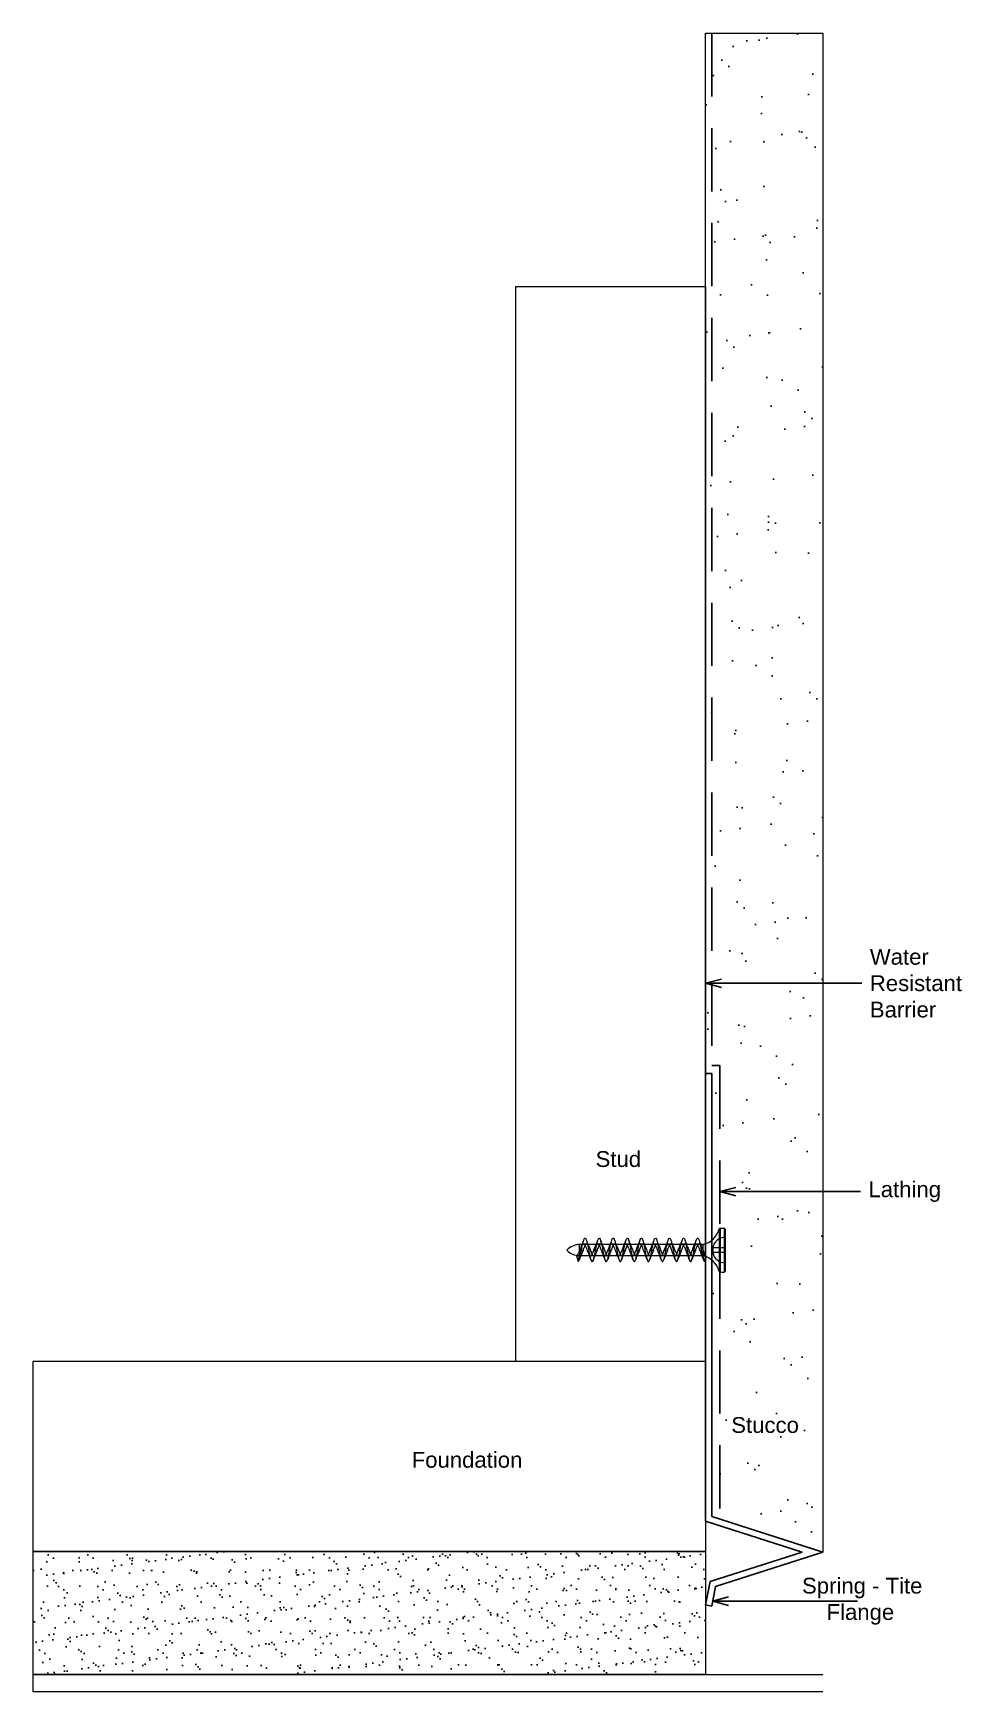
# Model space of a CAD drawing. Header units: inches. Extents: x 257 to 264.3, y 127.4 to 140.5.
import ezdxf

# ---------------------------------------------------------------- set-up
doc = ezdxf.new("R2010")
doc.units = ezdxf.units.IN
doc.header["$MEASUREMENT"] = 0
doc.linetypes.add('DASHED', pattern=[0.75, 0.5, -0.25])
doc.styles.get("Standard").update_dxf_attribs({"font": 'arial.ttf', "height": 0.125})
doc.dimstyles.get("Standard").update_dxf_attribs({"dimtxt": 0.125, "dimasz": 0.125, "dimexe": 0.125, "dimexo": 0.125, "dimgap": 0.0625, "dimtad": 0, "dimtih": 1, "dimtoh": 1, "dimdec": 7, "dimzin": 0, "dimdsep": 46, "dimlunit": 4, "dimtxsty": 'Standard', "dimblk": 'OPEN30', "dimcen": 0.125, "dimclrd": 3, "dimclre": 3, "dimclrt": 7, "dimadec": 0, "dimazin": 0, "dimtfac": 1, "dimtdec": 7, "dimtofl": 0, "dimtmove": 0, "dimatfit": 3, "dimldrblk": 'OPEN30', "dimfxl": 1, "dimfrac": 2, "dimtolj": 1, "dimtzin": 0, "dimarcsym": 0})

# ---------------------------------------------------------------- blocks, each defined once
blk = doc.blocks.new('_Open30')
at = {"color": 0, "linetype": 'ByBlock', "lineweight": -2}
for p, q in [((-1, 0.27), (0, 0)), ((0, 0), (-1, -0.27)), ((0, 0), (-1, 0))]:
    blk.add_line(p, q, dxfattribs=at)

msp = doc.modelspace()

# ---------------------------------------------------------------- hatches: boundary and pattern name
h = msp.add_hatch()
h.set_pattern_fill('AR-SAND', color=256, scale=0.3, style=0)
h.set_pattern_definition([(37.5, (362.0418, 19.9637), (-0.018898, 0.5780471), [0, -0.456, 0, -0.51, 0, -0.4875]), (7.5, (362.0418, 19.9637), (0.530933, 0.846644), [0, -0.246, 0, -0.411, 0, -0.1575]), (327.5, (361.6728, 19.9637), (0.9342426, 0.0016977), [0, -0.15, 0, -0.54, 0, -0.705]), (317.5, (361.6728, 19.9637), (0.901838, 0.2633027), [0, -0.075, 0, -0.354, 0, -0.405])])
h.paths.add_polyline_path([(263.228, 140.538), (262.303, 140.538), (262.303, 132.319), (262.353, 132.319), (262.353, 130.954), (262.355, 130.954), (262.449, 131.06), (262.449, 130.954), (262.355, 130.954), (262.353, 130.951), (262.353, 128.819), (263.228, 128.538)])
h.paths.add_polyline_path([(262.449, 130.891), (262.449, 130.785), (262.355, 130.891)], flags=16)
h = msp.add_hatch()
h.set_pattern_fill('AR-SAND', color=256, scale=0.1, style=0)
h.set_pattern_definition([(37.5, (362.04179, 19.9637), (-0.00629934, 0.19268238), [0, -0.152, 0, -0.17, 0, -0.1625]), (7.5, (362.0418, 19.9637), (0.17697767, 0.2822146), [0, -0.082, 0, -0.137, 0, -0.0525]), (327.5, (361.91879, 19.9637), (0.31141419, 0.0005659), [0, -0.05, 0, -0.18, 0, -0.235]), (317.5, (361.9188, 19.9637), (0.30061266, 0.08776756), [0, -0.025, 0, -0.118, 0, -0.135])])
h.paths.add_polyline_path([(262.303, 128.542), (256.992, 128.542), (256.992, 127.571), (262.303, 127.571)])

# ---------------------------------------------------------------- linework, layer by layer
at = {"color": 0, "linetype": 'Continuous', "lineweight": 0}
for p, q in [((262.303, 132.319), (262.303, 140.538)), ((262.303, 140.538), (263.228, 140.538)), ((263.228, 140.538), (263.228, 128.538)), ((260.803, 138.536), (262.303, 138.536)), ((260.803, 130.042), (260.803, 138.536)), ((262.303, 138.536), (262.303, 130.061)), ((262.411, 131.091), (262.411, 130.755)), ((262.419, 131.097), (262.419, 130.749)), ((262.419, 131.097), (262.449, 131.097)), ((262.449, 131.097), (262.449, 130.749)), ((262.457, 131.089), (262.457, 130.757)), ((261.307, 130.917), (261.307, 130.967)), ((262.283, 130.967), (261.307, 130.967)), ((261.307, 130.917), (261.307, 130.878)), ((262.283, 130.878), (262.283, 130.967)), ((262.357, 130.943), (262.359, 130.943)), ((262.357, 130.923), (262.357, 130.943)), ((262.357, 130.903), (262.357, 130.923)), ((262.359, 130.943), (262.457, 130.943)), ((262.359, 130.943), (262.359, 130.903)), ((261.308, 130.878), (261.283, 130.878)), ((261.283, 130.878), (261.296, 130.832)), ((261.296, 130.832), (261.308, 130.878)), ((261.395, 130.878), (261.309, 130.878)), ((261.506, 130.878), (261.42, 130.878)), ((261.617, 130.878), (261.532, 130.878)), ((261.728, 130.878), (261.643, 130.878)), ((261.839, 130.878), (261.754, 130.878)), ((261.95, 130.878), (261.865, 130.878)), ((262.061, 130.878), (261.976, 130.878)), ((262.172, 130.878), (262.087, 130.878)), ((262.283, 130.878), (262.198, 130.878)), ((262.284, 130.878), (262.283, 130.878)), ((262.359, 130.903), (262.357, 130.903)), ((262.457, 130.903), (262.359, 130.903)), ((262.419, 130.749), (262.449, 130.749)), ((256.992, 128.542), (256.992, 130.042)), ((262.303, 130.042), (256.992, 130.042)), ((262.303, 130.061), (262.303, 128.542)), ((262.303, 128.542), (256.992, 128.542)), ((256.992, 127.571), (256.992, 128.542)), ((256.992, 128.542), (262.303, 128.542)), ((262.303, 128.542), (262.303, 127.571)), ((256.992, 127.571), (263.228, 127.571)), ((256.992, 127.433), (256.992, 127.571)), ((262.303, 127.571), (256.992, 127.571)), ((263.228, 127.433), (256.992, 127.433))]:
    msp.add_line(p, q, dxfattribs=at)
at = {"color": 3}
for p, q in [((262.303, 132.319), (262.353, 132.319)), ((262.303, 128.782), (262.303, 132.319)), ((262.353, 132.319), (262.353, 128.819)), ((262.353, 128.819), (263.228, 128.538)), ((263.065, 128.538), (262.303, 128.782)), ((262.338, 128.304), (263.065, 128.538)), ((263.228, 128.538), (262.381, 128.265)), ((262.303, 128.12), (262.338, 128.304)), ((262.381, 128.265), (262.352, 128.11)), ((262.352, 128.11), (262.303, 128.12))]:
    msp.add_line(p, q, dxfattribs=at)
at = {"color": 5, "linetype": 'DASHED'}
msp.add_lwpolyline([(262.353, 140.538), (262.353, 132.381), (262.416, 132.381), (262.416, 128.883)], dxfattribs=at)
at = {"color": 0, "linetype": 'Continuous', "lineweight": 0}
for centre, radius, start, end in [((262.243, 131.137), 0.174, 283.2903, 344.7081), ((262.419, 131.089), 0.008, 90, 164.7081), ((262.449, 131.089), 0.008, 0, 90), ((261.314, 130.819), 0.149, 92.4789, 135.6903), ((261.314, 131.027), 0.149, 224.3097, 267.3597), ((262.457, 130.923), 0.1, 168.463, 191.537), ((262.457, 130.923), 0.1, 90, 168.463), ((262.243, 130.709), 0.174, 15.2919, 76.7097), ((262.457, 130.923), 0.1, 191.537, 270), ((262.419, 130.757), 0.008, 195.2919, 270), ((262.449, 130.757), 0.008, 270, 0)]:
    msp.add_arc(centre, radius, start, end, dxfattribs=at)
for points, knots in [([(261.296, 130.832), (261.301, 130.832), (261.313, 130.866), (261.331, 130.973), (261.349, 131.035), (261.367, 130.994), (261.385, 130.889), (261.403, 130.817), (261.421, 130.847), (261.438, 130.95), (261.456, 131.029), (261.474, 131.011), (261.492, 130.913), (261.51, 130.826), (261.528, 130.831), (261.546, 130.925), (261.56, 131.003), (261.572, 131.022), (261.584, 131.01), (261.599, 130.938), (261.617, 130.839), (261.635, 130.821), (261.653, 130.9), (261.671, 131.003), (261.688, 131.033), (261.706, 130.962), (261.724, 130.856), (261.742, 130.815), (261.76, 130.877), (261.778, 130.984), (261.796, 131.035), (261.813, 130.984), (261.831, 130.877), (261.849, 130.815), (261.865, 130.852), (261.879, 130.925), (261.891, 130.988), (261.903, 131.023), (261.915, 131.015), (261.926, 130.969), (261.938, 130.903), (261.95, 130.847), (261.962, 130.825), (261.974, 130.847), (261.986, 130.903), (261.998, 130.969), (262.01, 131.015), (262.022, 131.023), (262.034, 130.987), (262.046, 130.926), (262.061, 130.84), (262.077, 130.818), (262.093, 130.882), (262.105, 130.947), (262.117, 131.004), (262.129, 131.025), (262.141, 131.003), (262.155, 130.938), (262.171, 130.847), (262.188, 130.817), (262.206, 130.889), (262.224, 130.994), (262.242, 131.035), (262.26, 130.973), (262.278, 130.866), (262.29, 130.832), (262.296, 130.832)], [0, 0, 0, 0, 1.009798, 2.019595, 3.029393, 4.039191, 5.048988, 6.058786, 7.068583, 8.078381, 9.088179, 10.097976, 11.107774, 12.117572, 13.127369, 14.137167, 15.146965, 15.651863, 16.156762, 17.16656, 18.176357, 19.186155, 20.195953, 21.20575, 22.215548, 23.225346, 24.235143, 25.244941, 26.254739, 27.264536, 28.274334, 29.284132, 30.293929, 31.303727, 32.313524, 32.986723, 33.659921, 34.33312, 35.006318, 35.679517, 36.352715, 37.025913, 37.699112, 38.37231, 39.045509, 39.718707, 40.391906, 41.065104, 41.738302, 42.411501, 43.084699, 44.431096, 45.104295, 45.777493, 46.450691, 47.12389, 47.797088, 48.470287, 49.480084, 50.489882, 51.49968, 52.509477, 53.519275, 54.529072, 55.53887, 56.548668, 56.548668, 56.548668, 56.548668]), ([(261.296, 130.892), (261.298, 130.894), (261.299, 130.896), (261.301, 130.9), (261.301, 130.901), (261.302, 130.903), (261.302, 130.904), (261.303, 130.906), (261.303, 130.906), (261.304, 130.908), (261.305, 130.91), (261.306, 130.913), (261.307, 130.915), (261.307, 130.917)], [-0.0315676, -0.0315676, -0.0315676, -0.0315676, -0.02108316, -0.02108316, -0.01735815, -0.01735815, -0.01378387, -0.01378387, -0.01072201, -0.01072201, -0.00700992, -0.00700992, 0, 0, 0, 0]), ([(261.335, 130.923), (261.333, 130.917), (261.331, 130.911), (261.328, 130.903), (261.326, 130.9), (261.324, 130.896), (261.324, 130.894), (261.322, 130.892), (261.322, 130.891), (261.321, 130.888), (261.32, 130.887), (261.318, 130.884), (261.317, 130.883), (261.314, 130.879), (261.312, 130.878), (261.309, 130.878)], [-0.07508693, -0.07508693, -0.07508693, -0.07508693, -0.05678521, -0.05678521, -0.04573262, -0.04573262, -0.03993469, -0.03993469, -0.0351203, -0.0351203, -0.02941052, -0.02941052, -0.01879638, -0.01879638, 0, 0, 0, 0]), ([(261.31, 130.923), (261.313, 130.931), (261.322, 130.956), (261.337, 130.981), (261.355, 130.958), (261.373, 130.904), (261.386, 130.879), (261.393, 130.878), (261.395, 130.878)], [1.474116, 1.474116, 1.474116, 1.474116, 2.019595, 3.029393, 4.039191, 5.048988, 6.058786, 6.283185, 6.283185, 6.283185, 6.283185]), ([(261.31, 130.923), (261.314, 130.924), (261.318, 130.924), (261.327, 130.924), (261.331, 130.924), (261.335, 130.923)], [-0.02600156, -0.02600156, -0.02600156, -0.02600156, -0.01258495, -0.01258495, 0, 0, 0, 0]), ([(261.322, 130.954), (261.326, 130.962), (261.329, 130.97), (261.335, 130.986), (261.338, 130.994), (261.34, 131.001)], [0, 0, 0, 0, 0.02901217, 0.02901217, 0.05307274, 0.05307274, 0.05307274, 0.05307274]), ([(261.335, 130.923), (261.338, 130.928), (261.341, 130.937), (261.346, 130.95), (261.352, 130.962), (261.36, 130.974), (261.371, 130.972), (261.385, 130.946), (261.397, 130.911), (261.406, 130.889), (261.414, 130.879), (261.418, 130.878), (261.42, 130.878)], [1.57191, 1.57191, 1.57191, 1.57191, 1.930839, 2.116806, 2.488739, 2.860673, 3.604541, 4.348409, 5.092276, 5.650177, 6.022111, 6.381098, 6.381098, 6.381098, 6.381098]), ([(261.395, 130.878), (261.397, 130.878), (261.399, 130.879), (261.402, 130.883), (261.404, 130.884), (261.406, 130.887), (261.406, 130.888), (261.408, 130.891), (261.408, 130.892), (261.409, 130.894), (261.41, 130.895), (261.412, 130.9), (261.413, 130.903), (261.416, 130.911), (261.418, 130.917), (261.421, 130.923)], [-0.07508693, -0.07508693, -0.07508693, -0.07508693, -0.05678521, -0.05678521, -0.04573262, -0.04573262, -0.03993469, -0.03993469, -0.0351203, -0.0351203, -0.02941052, -0.02941052, -0.01879638, -0.01879638, 0, 0, 0, 0]), ([(261.447, 130.923), (261.444, 130.917), (261.442, 130.911), (261.439, 130.903), (261.437, 130.9), (261.435, 130.896), (261.435, 130.894), (261.434, 130.892), (261.433, 130.891), (261.432, 130.888), (261.431, 130.887), (261.429, 130.884), (261.428, 130.883), (261.425, 130.879), (261.423, 130.878), (261.42, 130.878)], [-0.07508693, -0.07508693, -0.07508693, -0.07508693, -0.05678521, -0.05678521, -0.04573262, -0.04573262, -0.03993469, -0.03993469, -0.0351203, -0.0351203, -0.02941052, -0.02941052, -0.01879638, -0.01879638, 0, 0, 0, 0]), ([(261.421, 130.923), (261.423, 130.928), (261.43, 130.949), (261.444, 130.979), (261.462, 130.967), (261.48, 130.916), (261.494, 130.881), (261.503, 130.878), (261.506, 130.878)], [7.757152, 7.757152, 7.757152, 7.757152, 8.078381, 9.088179, 10.097976, 11.107774, 12.117572, 12.566371, 12.566371, 12.566371, 12.566371]), ([(261.421, 130.923), (261.425, 130.923), (261.429, 130.924), (261.433, 130.924), (261.434, 130.924), (261.438, 130.924), (261.442, 130.924), (261.447, 130.923)], [-0.02600653, -0.02600653, -0.02600653, -0.02600653, -0.01349972, -0.01349972, -0.01258495, -0.01258495, 0, 0, 0, 0]), ([(261.433, 130.954), (261.437, 130.962), (261.441, 130.971), (261.447, 130.987), (261.449, 130.994), (261.452, 131.002)], [0, 0, 0, 0, 0.02955814, 0.02955814, 0.05321656, 0.05321656, 0.05321656, 0.05321656]), ([(261.447, 130.923), (261.448, 130.926), (261.451, 130.934), (261.456, 130.948), (261.463, 130.962), (261.472, 130.974), (261.48, 130.973), (261.489, 130.959), (261.498, 130.939), (261.509, 130.908), (261.52, 130.884), (261.527, 130.878), (261.531, 130.878), (261.532, 130.878)], [7.855043, 7.855043, 7.855043, 7.855043, 8.028057, 8.399991, 8.771925, 9.143859, 9.887726, 10.25966, 10.631594, 11.375462, 12.119329, 12.491263, 12.664169, 12.664169, 12.664169, 12.664169]), ([(261.506, 130.878), (261.508, 130.878), (261.51, 130.879), (261.514, 130.883), (261.515, 130.884), (261.517, 130.887), (261.517, 130.888), (261.519, 130.891), (261.519, 130.892), (261.52, 130.894), (261.521, 130.895), (261.523, 130.9), (261.524, 130.903), (261.527, 130.911), (261.53, 130.917), (261.532, 130.923)], [-0.07508693, -0.07508693, -0.07508693, -0.07508693, -0.05678521, -0.05678521, -0.04573262, -0.04573262, -0.03993469, -0.03993469, -0.0351203, -0.0351203, -0.02941052, -0.02941052, -0.01879638, -0.01879638, 0, 0, 0, 0]), ([(261.532, 130.923), (261.532, 130.924), (261.539, 130.942), (261.548, 130.966), (261.56, 130.974), (261.572, 130.966), (261.587, 130.929), (261.603, 130.885), (261.613, 130.878), (261.617, 130.878)], [14.040337, 14.040337, 14.040337, 14.040337, 14.137167, 15.146965, 15.651863, 16.156762, 17.16656, 18.176357, 18.849017, 18.849017, 18.849017, 18.849017]), ([(261.532, 130.923), (261.536, 130.924), (261.541, 130.924), (261.549, 130.924), (261.554, 130.924), (261.558, 130.923)], [-0.02600156, -0.02600156, -0.02600156, -0.02600156, -0.01258495, -0.01258495, 0, 0, 0, 0]), ([(261.558, 130.923), (261.555, 130.917), (261.553, 130.911), (261.55, 130.903), (261.549, 130.9), (261.547, 130.896), (261.546, 130.894), (261.545, 130.892), (261.544, 130.891), (261.543, 130.888), (261.542, 130.887), (261.54, 130.884), (261.539, 130.883), (261.536, 130.879), (261.534, 130.878), (261.532, 130.878)], [-0.07508693, -0.07508693, -0.07508693, -0.07508693, -0.05678521, -0.05678521, -0.04573262, -0.04573262, -0.03993469, -0.03993469, -0.0351203, -0.0351203, -0.02941052, -0.02941052, -0.01879638, -0.01879638, 0, 0, 0, 0]), ([(261.545, 130.955), (261.548, 130.963), (261.552, 130.972), (261.558, 130.988), (261.56, 130.995), (261.563, 131.002)], [0, 0, 0, 0, 0.03068152, 0.03068152, 0.05308107, 0.05308107, 0.05308107, 0.05308107]), ([(261.558, 130.923), (261.559, 130.926), (261.562, 130.934), (261.57, 130.954), (261.58, 130.974), (261.591, 130.973), (261.6, 130.959), (261.609, 130.939), (261.618, 130.915), (261.627, 130.894), (261.633, 130.883), (261.638, 130.878), (261.642, 130.878), (261.643, 130.878)], [14.138343, 14.138343, 14.138343, 14.138343, 14.311242, 14.683176, 15.427044, 16.170912, 16.542845, 16.914779, 17.658647, 18.030581, 18.402515, 18.774449, 18.947463, 18.947463, 18.947463, 18.947463]), ([(261.617, 130.878), (261.619, 130.878), (261.621, 130.879), (261.625, 130.883), (261.626, 130.884), (261.628, 130.887), (261.629, 130.888), (261.63, 130.891), (261.63, 130.892), (261.632, 130.894), (261.632, 130.895), (261.634, 130.9), (261.635, 130.903), (261.639, 130.911), (261.641, 130.917), (261.643, 130.923)], [-0.07508693, -0.07508693, -0.07508693, -0.07508693, -0.05678521, -0.05678521, -0.04573262, -0.04573262, -0.03993469, -0.03993469, -0.0351203, -0.0351203, -0.02941052, -0.02941052, -0.01879638, -0.01879638, 0, 0, 0, 0]), ([(261.643, 130.923), (261.648, 130.937), (261.659, 130.967), (261.676, 130.979), (261.694, 130.941), (261.711, 130.89), (261.723, 130.877), (261.728, 130.878)], [20.324061, 20.324061, 20.324061, 20.324061, 21.20575, 22.215548, 23.225346, 24.235143, 25.132145, 25.132145, 25.132145, 25.132145]), ([(261.643, 130.923), (261.647, 130.924), (261.652, 130.924), (261.66, 130.924), (261.665, 130.924), (261.669, 130.923)], [-0.02600156, -0.02600156, -0.02600156, -0.02600156, -0.01258495, -0.01258495, 0, 0, 0, 0]), ([(261.669, 130.923), (261.667, 130.917), (261.664, 130.911), (261.661, 130.903), (261.66, 130.9), (261.658, 130.896), (261.657, 130.894), (261.656, 130.892), (261.655, 130.891), (261.654, 130.888), (261.653, 130.887), (261.651, 130.884), (261.65, 130.883), (261.647, 130.879), (261.645, 130.878), (261.643, 130.878)], [-0.07508693, -0.07508693, -0.07508693, -0.07508693, -0.05678521, -0.05678521, -0.04573262, -0.04573262, -0.03993469, -0.03993469, -0.0351203, -0.0351203, -0.02941052, -0.02941052, -0.01879638, -0.01879638, 0, 0, 0, 0]), ([(261.656, 130.955), (261.66, 130.963), (261.664, 130.973), (261.669, 130.989), (261.671, 130.995), (261.674, 131.001)], [0, 0, 0, 0, 0.03256299, 0.03256299, 0.0527463, 0.0527463, 0.0527463, 0.0527463]), ([(261.669, 130.923), (261.671, 130.928), (261.674, 130.937), (261.68, 130.95), (261.685, 130.962), (261.694, 130.974), (261.705, 130.972), (261.718, 130.946), (261.73, 130.911), (261.741, 130.887), (261.749, 130.878), (261.753, 130.878), (261.754, 130.878)], [20.421467, 20.421467, 20.421467, 20.421467, 20.780395, 20.966362, 21.338295, 21.710229, 22.454097, 23.197965, 23.941832, 24.499733, 25.057634, 25.230776, 25.230776, 25.230776, 25.230776]), ([(261.728, 130.878), (261.73, 130.878), (261.732, 130.879), (261.736, 130.883), (261.737, 130.884), (261.739, 130.887), (261.74, 130.888), (261.741, 130.891), (261.741, 130.892), (261.743, 130.894), (261.743, 130.895), (261.745, 130.9), (261.746, 130.903), (261.75, 130.911), (261.752, 130.917), (261.754, 130.923)], [-0.07508693, -0.07508693, -0.07508693, -0.07508693, -0.05678521, -0.05678521, -0.04573262, -0.04573262, -0.03993469, -0.03993469, -0.0351203, -0.0351203, -0.02941052, -0.02941052, -0.01879638, -0.01879638, 0, 0, 0, 0]), ([(261.754, 130.923), (261.758, 130.933), (261.768, 130.96), (261.783, 130.981), (261.801, 130.952), (261.819, 130.898), (261.832, 130.878), (261.838, 130.878), (261.839, 130.878)], [26.607392, 26.607392, 26.607392, 26.607392, 27.264536, 28.274334, 29.284132, 30.293929, 31.303727, 31.415842, 31.415842, 31.415842, 31.415842]), ([(261.754, 130.923), (261.758, 130.924), (261.763, 130.924), (261.772, 130.924), (261.776, 130.924), (261.78, 130.923)], [-0.02600156, -0.02600156, -0.02600156, -0.02600156, -0.01258495, -0.01258495, 0, 0, 0, 0]), ([(261.78, 130.923), (261.778, 130.917), (261.776, 130.911), (261.772, 130.903), (261.771, 130.9), (261.769, 130.896), (261.768, 130.894), (261.767, 130.892), (261.766, 130.891), (261.765, 130.888), (261.764, 130.887), (261.763, 130.884), (261.761, 130.883), (261.758, 130.879), (261.756, 130.878), (261.754, 130.878)], [-0.07508693, -0.07508693, -0.07508693, -0.07508693, -0.05678521, -0.05678521, -0.04573262, -0.04573262, -0.03993469, -0.03993469, -0.0351203, -0.0351203, -0.02941052, -0.02941052, -0.01879638, -0.01879638, 0, 0, 0, 0]), ([(261.767, 130.954), (261.77, 130.962), (261.774, 130.971), (261.78, 130.987), (261.782, 130.994), (261.785, 131.001)], [0, 0, 0, 0, 0.02935577, 0.02935577, 0.05293497, 0.05293497, 0.05293497, 0.05293497]), ([(261.78, 130.923), (261.782, 130.928), (261.785, 130.937), (261.791, 130.95), (261.796, 130.962), (261.805, 130.974), (261.816, 130.972), (261.829, 130.946), (261.841, 130.911), (261.851, 130.889), (261.859, 130.879), (261.863, 130.878), (261.865, 130.878)], [26.704652, 26.704652, 26.704652, 26.704652, 27.06358, 27.249547, 27.621481, 27.993414, 28.737282, 29.48115, 30.225018, 30.782918, 31.154852, 31.513839, 31.513839, 31.513839, 31.513839]), ([(261.839, 130.878), (261.841, 130.878), (261.843, 130.879), (261.847, 130.883), (261.848, 130.884), (261.85, 130.887), (261.851, 130.888), (261.852, 130.891), (261.853, 130.892), (261.854, 130.894), (261.854, 130.895), (261.856, 130.9), (261.857, 130.903), (261.861, 130.911), (261.863, 130.917), (261.865, 130.923)], [-0.07508693, -0.07508693, -0.07508693, -0.07508693, -0.05678521, -0.05678521, -0.04573262, -0.04573262, -0.03993469, -0.03993469, -0.0351203, -0.0351203, -0.02941052, -0.02941052, -0.01879638, -0.01879638, 0, 0, 0, 0]), ([(261.865, 130.923), (261.866, 130.924), (261.87, 130.936), (261.879, 130.959), (261.891, 130.975), (261.902, 130.97), (261.914, 130.945), (261.926, 130.911), (261.938, 130.884), (261.946, 130.878), (261.95, 130.878)], [32.889893, 32.889893, 32.889893, 32.889893, 32.986723, 33.659921, 34.33312, 35.006318, 35.679517, 36.352715, 37.025913, 37.699063, 37.699063, 37.699063, 37.699063]), ([(261.865, 130.923), (261.869, 130.924), (261.874, 130.924), (261.883, 130.924), (261.887, 130.924), (261.891, 130.923)], [-0.02600156, -0.02600156, -0.02600156, -0.02600156, -0.01258495, -0.01258495, 0, 0, 0, 0]), ([(261.891, 130.923), (261.889, 130.917), (261.887, 130.911), (261.883, 130.903), (261.882, 130.9), (261.88, 130.896), (261.879, 130.894), (261.878, 130.892), (261.877, 130.891), (261.876, 130.888), (261.876, 130.887), (261.874, 130.884), (261.873, 130.883), (261.869, 130.879), (261.867, 130.878), (261.865, 130.878)], [-0.07508693, -0.07508693, -0.07508693, -0.07508693, -0.05678521, -0.05678521, -0.04573262, -0.04573262, -0.03993469, -0.03993469, -0.0351203, -0.0351203, -0.02941052, -0.02941052, -0.01879638, -0.01879638, 0, 0, 0, 0]), ([(261.878, 130.954), (261.882, 130.963), (261.886, 130.972), (261.891, 130.988), (261.894, 130.995), (261.896, 131.001)], [0, 0, 0, 0, 0.03164634, 0.03164634, 0.05296489, 0.05296489, 0.05296489, 0.05296489]), ([(261.891, 130.923), (261.892, 130.926), (261.895, 130.934), (261.901, 130.948), (261.907, 130.962), (261.916, 130.974), (261.925, 130.973), (261.934, 130.959), (261.942, 130.939), (261.953, 130.908), (261.964, 130.884), (261.972, 130.878), (261.975, 130.878), (261.976, 130.878)], [32.987785, 32.987785, 32.987785, 32.987785, 33.160798, 33.532732, 33.904666, 34.2766, 35.020468, 35.392401, 35.764335, 36.508203, 37.252071, 37.624005, 37.79691, 37.79691, 37.79691, 37.79691]), ([(261.95, 130.878), (261.952, 130.878), (261.954, 130.879), (261.958, 130.883), (261.959, 130.884), (261.961, 130.887), (261.962, 130.888), (261.963, 130.891), (261.964, 130.892), (261.965, 130.894), (261.966, 130.895), (261.967, 130.9), (261.969, 130.903), (261.972, 130.911), (261.974, 130.917), (261.976, 130.923)], [-0.07508693, -0.07508693, -0.07508693, -0.07508693, -0.05678521, -0.05678521, -0.04573262, -0.04573262, -0.03993469, -0.03993469, -0.0351203, -0.0351203, -0.02941052, -0.02941052, -0.01879638, -0.01879638, 0, 0, 0, 0]), ([(261.976, 130.923), (261.979, 130.931), (261.987, 130.951), (261.998, 130.972), (262.01, 130.974), (262.022, 130.955), (262.033, 130.923), (262.047, 130.887), (262.056, 130.878), (262.061, 130.878)], [39.173283, 39.173283, 39.173283, 39.173283, 39.718707, 40.391906, 41.065104, 41.738302, 42.411501, 43.084699, 43.98154, 43.98154, 43.98154, 43.98154]), ([(261.976, 130.923), (261.981, 130.924), (261.985, 130.924), (261.994, 130.924), (261.998, 130.924), (262.002, 130.923)], [-0.02600156, -0.02600156, -0.02600156, -0.02600156, -0.01258495, -0.01258495, 0, 0, 0, 0]), ([(262.002, 130.923), (262, 130.917), (261.998, 130.911), (261.994, 130.903), (261.993, 130.9), (261.991, 130.896), (261.99, 130.894), (261.989, 130.892), (261.989, 130.891), (261.987, 130.888), (261.987, 130.887), (261.985, 130.884), (261.984, 130.883), (261.98, 130.879), (261.978, 130.878), (261.976, 130.878)], [-0.07508693, -0.07508693, -0.07508693, -0.07508693, -0.05678521, -0.05678521, -0.04573262, -0.04573262, -0.03993469, -0.03993469, -0.0351203, -0.0351203, -0.02941052, -0.02941052, -0.01879638, -0.01879638, 0, 0, 0, 0]), ([(261.989, 130.954), (261.993, 130.962), (261.996, 130.971), (262.002, 130.987), (262.005, 130.994), (262.007, 131.001)], [0, 0, 0, 0, 0.02980534, 0.02980534, 0.05307905, 0.05307905, 0.05307905, 0.05307905]), ([(262.002, 130.923), (262.004, 130.928), (262.007, 130.937), (262.013, 130.95), (262.018, 130.962), (262.027, 130.974), (262.038, 130.972), (262.051, 130.946), (262.063, 130.911), (262.073, 130.889), (262.081, 130.879), (262.085, 130.878), (262.087, 130.878)], [39.271022, 39.271022, 39.271022, 39.271022, 39.62995, 39.815917, 40.187851, 40.559785, 41.303653, 42.047521, 42.791388, 43.349289, 43.721223, 44.08021, 44.08021, 44.08021, 44.08021]), ([(262.061, 130.878), (262.063, 130.878), (262.066, 130.879), (262.069, 130.883), (262.07, 130.884), (262.072, 130.887), (262.073, 130.888), (262.074, 130.891), (262.075, 130.892), (262.076, 130.894), (262.077, 130.895), (262.079, 130.9), (262.08, 130.903), (262.083, 130.911), (262.085, 130.917), (262.087, 130.923)], [-0.07508693, -0.07508693, -0.07508693, -0.07508693, -0.05678521, -0.05678521, -0.04573262, -0.04573262, -0.03993469, -0.03993469, -0.0351203, -0.0351203, -0.02941052, -0.02941052, -0.01879638, -0.01879638, 0, 0, 0, 0]), ([(262.087, 130.923), (262.089, 130.928), (262.095, 130.943), (262.105, 130.966), (262.117, 130.976), (262.129, 130.963), (262.143, 130.929), (262.157, 130.887), (262.168, 130.878), (262.172, 130.878)], [45.456264, 45.456264, 45.456264, 45.456264, 45.777493, 46.450691, 47.12389, 47.797088, 48.470287, 49.480084, 50.264826, 50.264826, 50.264826, 50.264826]), ([(262.087, 130.923), (262.092, 130.924), (262.096, 130.924), (262.105, 130.924), (262.109, 130.924), (262.113, 130.923)], [-0.02600156, -0.02600156, -0.02600156, -0.02600156, -0.01258495, -0.01258495, 0, 0, 0, 0]), ([(262.113, 130.923), (262.111, 130.917), (262.109, 130.911), (262.105, 130.903), (262.104, 130.9), (262.102, 130.896), (262.101, 130.894), (262.1, 130.892), (262.1, 130.891), (262.098, 130.888), (262.098, 130.887), (262.096, 130.884), (262.095, 130.883), (262.091, 130.879), (262.089, 130.878), (262.087, 130.878)], [-0.07508693, -0.07508693, -0.07508693, -0.07508693, -0.05678521, -0.05678521, -0.04573262, -0.04573262, -0.03993469, -0.03993469, -0.0351203, -0.0351203, -0.02941052, -0.02941052, -0.01879638, -0.01879638, 0, 0, 0, 0]), ([(262.1, 130.955), (262.104, 130.963), (262.108, 130.972), (262.113, 130.988), (262.116, 130.994), (262.118, 131.001)], [0, 0, 0, 0, 0.03090465, 0.03090465, 0.05293598, 0.05293598, 0.05293598, 0.05293598]), ([(262.113, 130.923), (262.116, 130.929), (262.119, 130.939), (262.125, 130.952), (262.13, 130.963), (262.138, 130.973), (262.149, 130.972), (262.161, 130.949), (262.173, 130.914), (262.186, 130.884), (262.194, 130.878), (262.198, 130.878)], [45.554186, 45.554186, 45.554186, 45.554186, 45.982027, 46.157281, 46.507789, 46.858297, 47.559314, 48.260331, 48.961348, 49.662364, 50.363381, 50.363381, 50.363381, 50.363381]), ([(262.172, 130.878), (262.175, 130.878), (262.177, 130.879), (262.18, 130.883), (262.181, 130.884), (262.183, 130.887), (262.184, 130.888), (262.185, 130.891), (262.186, 130.892), (262.187, 130.894), (262.188, 130.895), (262.19, 130.9), (262.191, 130.903), (262.194, 130.911), (262.196, 130.917), (262.198, 130.923)], [-0.07508693, -0.07508693, -0.07508693, -0.07508693, -0.05678521, -0.05678521, -0.04573262, -0.04573262, -0.03993469, -0.03993469, -0.0351203, -0.0351203, -0.02941052, -0.02941052, -0.01879638, -0.01879638, 0, 0, 0, 0]), ([(262.198, 130.923), (262.203, 130.935), (262.213, 130.963), (262.23, 130.98), (262.248, 130.947), (262.266, 130.893), (262.277, 130.877), (262.283, 130.878)], [51.740259, 51.740259, 51.740259, 51.740259, 52.509477, 53.519275, 54.529072, 55.53887, 56.548668, 56.548668, 56.548668, 56.548668]), ([(262.198, 130.923), (262.203, 130.924), (262.207, 130.924), (262.216, 130.924), (262.22, 130.924), (262.224, 130.923)], [-0.02600156, -0.02600156, -0.02600156, -0.02600156, -0.01258495, -0.01258495, 0, 0, 0, 0]), ([(262.224, 130.923), (262.222, 130.917), (262.22, 130.911), (262.216, 130.903), (262.215, 130.9), (262.213, 130.896), (262.213, 130.894), (262.211, 130.892), (262.211, 130.891), (262.21, 130.888), (262.209, 130.887), (262.207, 130.884), (262.206, 130.883), (262.203, 130.879), (262.2, 130.878), (262.198, 130.878)], [-0.07508693, -0.07508693, -0.07508693, -0.07508693, -0.05678521, -0.05678521, -0.04573262, -0.04573262, -0.03993469, -0.03993469, -0.0351203, -0.0351203, -0.02941052, -0.02941052, -0.01879638, -0.01879638, 0, 0, 0, 0]), ([(262.211, 130.954), (262.215, 130.963), (262.219, 130.973), (262.225, 130.989), (262.227, 130.995), (262.229, 131.001)], [0, 0, 0, 0, 0.03281507, 0.03281507, 0.0527811, 0.0527811, 0.0527811, 0.0527811]), ([(262.224, 130.923), (262.227, 130.931), (262.234, 130.95), (262.246, 130.972), (262.258, 130.974), (262.27, 130.953), (262.281, 130.925), (262.288, 130.905), (262.292, 130.897), (262.294, 130.894)], [51.837314, 51.837314, 51.837314, 51.837314, 52.339884, 53.041348, 53.742812, 54.444276, 55.14574, 55.496472, 55.750693, 55.750693, 55.750693, 55.750693]), ([(261.307, 130.878), (261.306, 130.878), (261.305, 130.878), (261.302, 130.879), (261.301, 130.879), (261.299, 130.88), (261.298, 130.882), (261.296, 130.886), (261.296, 130.889), (261.296, 130.892)], [-0.0440121, -0.0440121, -0.0440121, -0.0440121, -0.03535463, -0.03535463, -0.02666633, -0.02666633, -0.01265017, -0.01265017, 0, 0, 0, 0]), ([(261.324, 130.895), (261.32, 130.887), (261.317, 130.878), (261.311, 130.863), (261.309, 130.856), (261.306, 130.849)], [0, 0, 0, 0, 0.03001216, 0.03001216, 0.05192619, 0.05192619, 0.05192619, 0.05192619]), ([(261.42, 130.878), (261.416, 130.878), (261.412, 130.878), (261.403, 130.878), (261.399, 130.878), (261.395, 130.878), (261.395, 130.878), (261.395, 130.878)], [-0.02601093, -0.02601093, -0.02601093, -0.02601093, -0.01259046, -0.01259046, -0.00064316, -0.00064316, 0, 0, 0, 0]), ([(261.435, 130.895), (261.431, 130.886), (261.427, 130.876), (261.421, 130.861), (261.419, 130.855), (261.418, 130.849)], [0, 0, 0, 0, 0.03333458, 0.03333458, 0.0517767, 0.0517767, 0.0517767, 0.0517767]), ([(261.532, 130.878), (261.527, 130.878), (261.523, 130.878), (261.514, 130.878), (261.51, 130.878), (261.506, 130.878), (261.506, 130.878), (261.506, 130.878)], [-0.02601093, -0.02601093, -0.02601093, -0.02601093, -0.01259046, -0.01259046, -0.00064316, -0.00064316, 0, 0, 0, 0]), ([(261.546, 130.895), (261.542, 130.886), (261.538, 130.877), (261.533, 130.861), (261.531, 130.855), (261.529, 130.849)], [0, 0, 0, 0, 0.03199646, 0.03199646, 0.0519639, 0.0519639, 0.0519639, 0.0519639]), ([(261.643, 130.878), (261.638, 130.878), (261.634, 130.878), (261.625, 130.878), (261.621, 130.878), (261.617, 130.878), (261.617, 130.878), (261.617, 130.878)], [-0.02601093, -0.02601093, -0.02601093, -0.02601093, -0.01259046, -0.01259046, -0.00064316, -0.00064316, 0, 0, 0, 0]), ([(261.657, 130.895), (261.653, 130.887), (261.65, 130.878), (261.644, 130.862), (261.642, 130.855), (261.64, 130.848)], [0, 0, 0, 0, 0.03022704, 0.03022704, 0.05209057, 0.05209057, 0.05209057, 0.05209057]), ([(261.754, 130.878), (261.749, 130.878), (261.745, 130.878), (261.736, 130.878), (261.732, 130.878), (261.728, 130.878), (261.728, 130.878), (261.728, 130.878)], [-0.02601093, -0.02601093, -0.02601093, -0.02601093, -0.01259046, -0.01259046, -0.00064316, -0.00064316, 0, 0, 0, 0]), ([(261.768, 130.895), (261.765, 130.887), (261.761, 130.878), (261.755, 130.863), (261.753, 130.856), (261.751, 130.849)], [0, 0, 0, 0, 0.02958533, 0.02958533, 0.05210398, 0.05210398, 0.05210398, 0.05210398]), ([(261.865, 130.878), (261.861, 130.878), (261.856, 130.878), (261.848, 130.878), (261.844, 130.878), (261.839, 130.878), (261.839, 130.878), (261.839, 130.878)], [-0.02601093, -0.02601093, -0.02601093, -0.02601093, -0.01259046, -0.01259046, -0.00064316, -0.00064316, 0, 0, 0, 0]), ([(261.88, 130.895), (261.875, 130.886), (261.872, 130.876), (261.866, 130.861), (261.864, 130.855), (261.862, 130.849)], [0, 0, 0, 0, 0.03313806, 0.03313806, 0.05183338, 0.05183338, 0.05183338, 0.05183338]), ([(261.976, 130.878), (261.972, 130.878), (261.967, 130.878), (261.959, 130.878), (261.955, 130.878), (261.951, 130.878), (261.95, 130.878), (261.95, 130.878)], [-0.02601093, -0.02601093, -0.02601093, -0.02601093, -0.01259046, -0.01259046, -0.00064316, -0.00064316, 0, 0, 0, 0]), ([(261.991, 130.895), (261.987, 130.886), (261.983, 130.877), (261.977, 130.861), (261.975, 130.855), (261.973, 130.849)], [0, 0, 0, 0, 0.03140806, 0.03140806, 0.05191426, 0.05191426, 0.05191426, 0.05191426]), ([(262.087, 130.878), (262.083, 130.878), (262.078, 130.878), (262.07, 130.878), (262.066, 130.878), (262.062, 130.878), (262.061, 130.878), (262.061, 130.878)], [-0.02601093, -0.02601093, -0.02601093, -0.02601093, -0.01259046, -0.01259046, -0.00064316, -0.00064316, 0, 0, 0, 0]), ([(262.102, 130.895), (262.098, 130.886), (262.094, 130.877), (262.088, 130.861), (262.086, 130.855), (262.084, 130.848)], [0, 0, 0, 0, 0.03121857, 0.03121857, 0.05214935, 0.05214935, 0.05214935, 0.05214935]), ([(262.198, 130.878), (262.194, 130.878), (262.189, 130.878), (262.181, 130.878), (262.177, 130.878), (262.173, 130.878), (262.173, 130.878), (262.172, 130.878)], [-0.02601093, -0.02601093, -0.02601093, -0.02601093, -0.01259046, -0.01259046, -0.00064316, -0.00064316, 0, 0, 0, 0]), ([(262.213, 130.895), (262.209, 130.887), (262.206, 130.878), (262.2, 130.862), (262.197, 130.855), (262.195, 130.849)], [0, 0, 0, 0, 0.02981072, 0.02981072, 0.05216354, 0.05216354, 0.05216354, 0.05216354]), ([(262.284, 130.878), (262.285, 130.878), (262.286, 130.879), (262.288, 130.882), (262.289, 130.884), (262.291, 130.888), (262.293, 130.891), (262.294, 130.894)], [0, 0, 0, 0, 0.01787399, 0.01787399, 0.0306064, 0.0306064, 0.04330136, 0.04330136, 0.04330136, 0.04330136]), ([(262.294, 130.894), (262.296, 130.888), (262.298, 130.884), (262.301, 130.878), (262.302, 130.876), (262.304, 130.873), (262.305, 130.872), (262.306, 130.871)], [0, 0, 0, 0, 0.02064751, 0.02064751, 0.0317809, 0.0317809, 0.04324579, 0.04324579, 0.04324579, 0.04324579])]:
    msp.add_open_spline(points, degree=3, knots=knots, dxfattribs=at)
for points in [[(261.307, 130.917), (261.308, 130.919), (261.309, 130.921), (261.31, 130.923)], [(261.338, 130.972), (261.347, 130.972), (261.355, 130.972), (261.364, 130.972)], [(261.362, 131.001), (261.367, 130.985), (261.373, 130.968), (261.38, 130.954)], [(261.449, 130.972), (261.458, 130.972), (261.466, 130.972), (261.475, 130.972)], [(261.473, 131.001), (261.479, 130.985), (261.484, 130.969), (261.491, 130.955)], [(261.56, 130.972), (261.569, 130.972), (261.578, 130.972), (261.586, 130.972)], [(261.584, 131.002), (261.589, 130.985), (261.595, 130.969), (261.602, 130.955)], [(261.671, 130.972), (261.68, 130.972), (261.689, 130.972), (261.697, 130.972)], [(261.695, 131.002), (261.701, 130.985), (261.706, 130.968), (261.713, 130.954)], [(261.783, 130.972), (261.791, 130.972), (261.8, 130.972), (261.808, 130.972)], [(261.806, 131.001), (261.812, 130.985), (261.818, 130.968), (261.824, 130.954)], [(261.894, 130.972), (261.902, 130.972), (261.911, 130.972), (261.92, 130.972)], [(261.917, 131.001), (261.923, 130.985), (261.929, 130.968), (261.935, 130.954)], [(262.005, 130.972), (262.013, 130.972), (262.022, 130.972), (262.031, 130.972)], [(262.028, 131.001), (262.034, 130.985), (262.04, 130.968), (262.047, 130.954)], [(262.116, 130.972), (262.125, 130.972), (262.133, 130.972), (262.142, 130.972)], [(262.14, 131.001), (262.145, 130.985), (262.151, 130.968), (262.158, 130.954)], [(262.227, 130.972), (262.236, 130.972), (262.244, 130.972), (262.253, 130.972)], [(262.251, 131.001), (262.256, 130.985), (262.262, 130.968), (262.269, 130.954)], [(261.283, 130.878), (261.288, 130.879), (261.292, 130.884), (261.296, 130.892)], [(261.308, 130.878), (261.304, 130.878), (261.3, 130.878), (261.296, 130.878)], [(261.309, 130.878), (261.309, 130.878), (261.308, 130.878), (261.307, 130.878)], [(261.308, 130.878), (261.308, 130.878), (261.309, 130.878), (261.309, 130.878)], [(261.396, 130.849), (261.391, 130.865), (261.385, 130.882), (261.378, 130.896)], [(261.42, 130.878), (261.411, 130.878), (261.402, 130.878), (261.394, 130.878)], [(261.507, 130.848), (261.502, 130.865), (261.496, 130.882), (261.489, 130.896)], [(261.531, 130.878), (261.522, 130.878), (261.513, 130.878), (261.505, 130.878)], [(261.618, 130.849), (261.613, 130.865), (261.607, 130.882), (261.6, 130.895)], [(261.642, 130.878), (261.633, 130.878), (261.625, 130.878), (261.616, 130.878)], [(261.729, 130.849), (261.724, 130.865), (261.718, 130.882), (261.711, 130.896)], [(261.753, 130.878), (261.744, 130.878), (261.736, 130.878), (261.727, 130.878)], [(261.84, 130.849), (261.835, 130.865), (261.829, 130.882), (261.822, 130.896)], [(261.864, 130.878), (261.855, 130.878), (261.847, 130.878), (261.838, 130.878)], [(261.951, 130.849), (261.946, 130.865), (261.94, 130.882), (261.933, 130.896)], [(261.975, 130.878), (261.967, 130.878), (261.958, 130.878), (261.949, 130.878)], [(262.062, 130.85), (262.057, 130.866), (262.051, 130.882), (262.044, 130.896)], [(262.086, 130.878), (262.078, 130.878), (262.069, 130.878), (262.06, 130.878)], [(262.174, 130.849), (262.168, 130.865), (262.162, 130.882), (262.156, 130.896)], [(262.197, 130.878), (262.189, 130.878), (262.18, 130.878), (262.172, 130.878)], [(262.285, 130.849), (262.279, 130.865), (262.273, 130.882), (262.267, 130.896)], [(262.284, 130.878), (262.284, 130.878), (262.283, 130.878), (262.283, 130.878)], [(262.296, 130.832), (262.292, 130.847), (262.287, 130.863), (262.283, 130.878)], [(262.306, 130.871), (262.299, 130.874), (262.291, 130.876), (262.284, 130.878)], [(262.306, 130.871), (262.302, 130.858), (262.299, 130.845), (262.296, 130.832)]]:
    msp.add_open_spline(points, degree=3, dxfattribs=at)

# ---------------------------------------------------------------- texts
at = {"color": 7, "char_height": 0.125}
for s, insert, attachment_point in [('\\A1;Water \\PResistant \\PBarrier', (263.6, 133.031), 4), ('\\A1;Lathing', (263.589, 131.385), 4), ('\\A1;\\pxql;Spring - Tite \\P    Flange', (263.564, 128.149), 5)]:
    msp.add_mtext(s, dxfattribs=dict(at, insert=insert, attachment_point=attachment_point))
at = {"char_height": 0.125, "attachment_point": 1}
for s, insert in [('\\pxqc;Stud', (260.945, 131.705)), ('\\pxqc;Stucco', (262.104, 129.604)), ('\\pxqc;Foundation', (259.75, 129.329))]:
    msp.add_mtext_dynamic_manual_height_columns(s, width=1.33708, gutter_width=0.625, heights=[0], dxfattribs=dict(at, insert=insert))

# ---------------------------------------------------------------- leaders
at = {"annotation_type": 0, "has_hookline": 1, "hookline_direction": 1}
for points, text_width in [([(262.303, 133.031), (263.537, 133.031)], 0.713), ([(262.416, 131.385), (263.526, 131.385)], 0.548), ([(262.359, 128.149), (263.502, 128.149)], 0.936)]:
    msp.add_leader(points, dimstyle='Standard', dxfattribs=dict(at, text_width=text_width))

doc.saveas('drawing.dxf')
